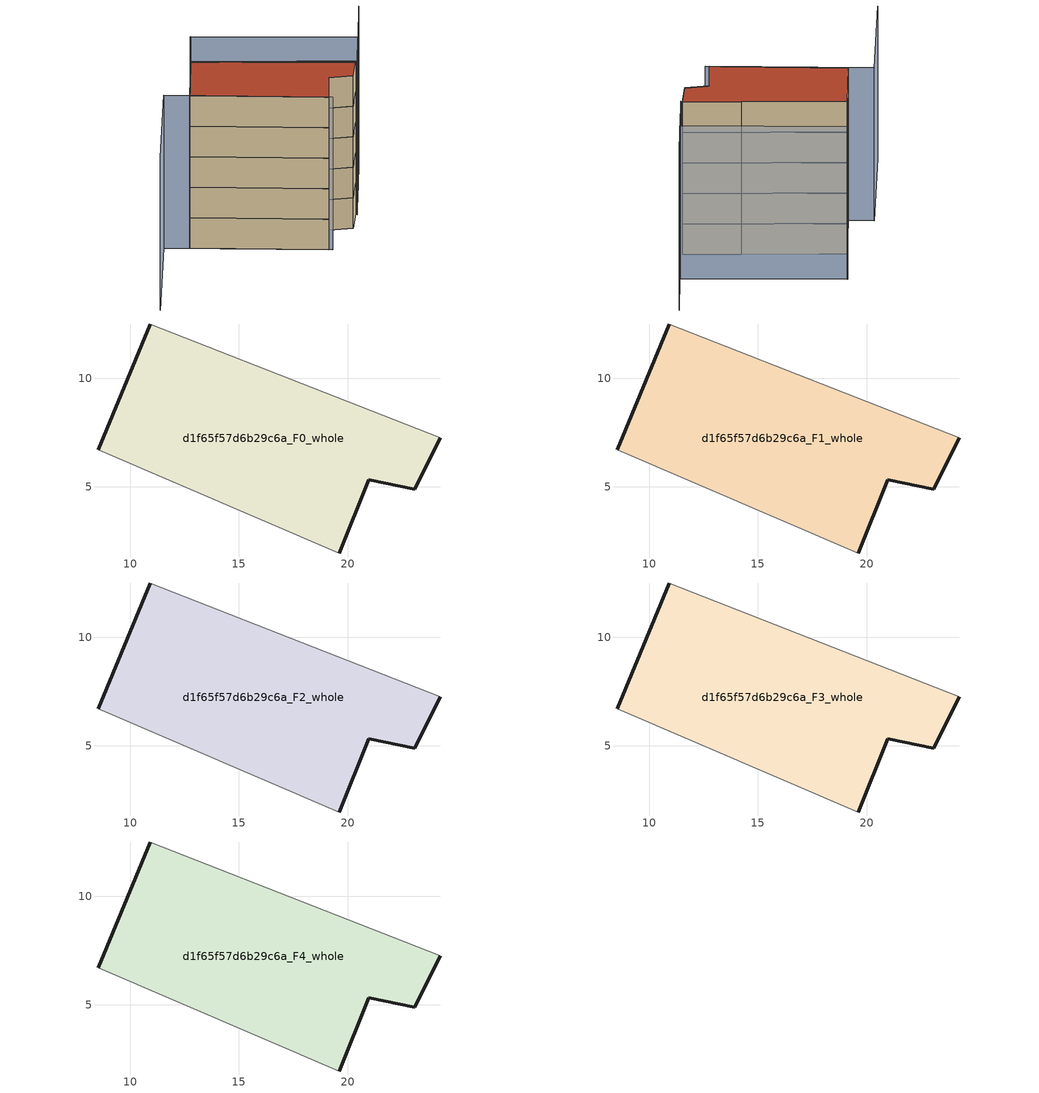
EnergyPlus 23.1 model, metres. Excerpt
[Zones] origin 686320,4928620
d1f65f57d6b29c6a_F0_whole
 floor ground (EU_floor_Construction): 23.09,4.89 24.27,7.26 19.5,9.13 10.93,12.49 8.53,6.7 19.63,1.95 20.97,5.31 z0
 wall outside (EU_wall_Construction): 8.53,6.7 10.93,12.49 / 24.27,7.26 23.09,4.89 20.97,5.31 19.63,1.95 z0:3
 wall adiabatic (EU_wall_Construction): 10.93,12.49 19.5,9.13 24.27,7.26 / 19.63,1.95 8.53,6.7 z0:3
d1f65f57d6b29c6a_F1_whole
 floor to d1f65f57d6b29c6a_F0_whole (EU_floor_Construction): 23.09,4.89 24.27,7.26 19.5,9.13 10.93,12.49 8.53,6.7 19.63,1.95 20.97,5.31 z3
 wall outside (EU_wall_Construction): 8.53,6.7 10.93,12.49 / 24.27,7.26 23.09,4.89 20.97,5.31 19.63,1.95 z3:6
 wall adiabatic (EU_wall_Construction): 10.93,12.49 19.5,9.13 24.27,7.26 / 19.63,1.95 8.53,6.7 z3:6
d1f65f57d6b29c6a_F2_whole
 floor to d1f65f57d6b29c6a_F1_whole (EU_floor_Construction): 23.09,4.89 24.27,7.26 19.5,9.13 10.93,12.49 8.53,6.7 19.63,1.95 20.97,5.31 z6
 wall outside (EU_wall_Construction): 8.53,6.7 10.93,12.49 / 24.27,7.26 23.09,4.89 20.97,5.31 19.63,1.95 z6:9
 wall adiabatic (EU_wall_Construction): 10.93,12.49 19.5,9.13 24.27,7.26 / 19.63,1.95 8.53,6.7 z6:9
d1f65f57d6b29c6a_F3_whole
 floor to d1f65f57d6b29c6a_F2_whole (EU_floor_Construction): 23.09,4.89 24.27,7.26 19.5,9.13 10.93,12.49 8.53,6.7 19.63,1.95 20.97,5.31 z9
 wall outside (EU_wall_Construction): 8.53,6.7 10.93,12.49 / 24.27,7.26 23.09,4.89 20.97,5.31 19.63,1.95 z9:12
 wall adiabatic (EU_wall_Construction): 10.93,12.49 19.5,9.13 24.27,7.26 / 19.63,1.95 8.53,6.7 z9:12
d1f65f57d6b29c6a_F4_whole
 floor to d1f65f57d6b29c6a_F3_whole (EU_floor_Construction): 23.09,4.89 24.27,7.26 19.5,9.13 10.93,12.49 8.53,6.7 19.63,1.95 20.97,5.31 z12
 wall outside (EU_wall_Construction): 8.53,6.7 10.93,12.49 / 24.27,7.26 23.09,4.89 20.97,5.31 19.63,1.95 z12:15
 wall adiabatic (EU_wall_Construction): 10.93,12.49 19.5,9.13 24.27,7.26 / 19.63,1.95 8.53,6.7 z12:15
 roof outside (EU_roof_Construction): 24.27,7.26 23.09,4.89 20.97,5.31 19.63,1.95 8.53,6.7 10.93,12.49 19.5,9.13 z15
shading: 1.91,-2.94 6.42,7.6 / 6.42,7.6 19.91,1.83 / 28.28,16.67 26.09,11.29 / 26.09,11.29 12.6,16.79 / 12.64,16.78 26.06,11.3 / 26.06,11.3 24.31,7.03 / 24.31,7.03 10.89,12.5 / 10.89,12.5 12.64,16.78 z0:15
[Building]
EU S2 Campaign: North Axis=0; Terrain=City; Solar Distribution=FullExterior
[Site:Location]
Bologna: Latitude=44.5; Longitude=11.25; Time Zone=1; Elevation=37
[SizingPeriod:WeatherFileDays]
AnnualSizingPeriod: Begin Month=1; Begin Day of Month=1; End Month=12; End Day of Month=31; Day of Week for Start Day=Monday; Use Weather File Daylight Saving Period=No; Use Weather File Rain and Snow Indicators=No
[MATERIAL]
EU_InternalMass_Material: Roughness=MediumRough; Thickness=0.1; Conductivity=1; Density=1800; Specific Heat=900; Thermal Absorptance=0.9; Solar Absorptance=0.7; Visible Absorptance=0.7
[MATERIAL:NOMASS] Roughness=MediumRough; Thermal Absorptance=0.9; Solar Absorptance=0.7; Visible Absorptance=0.7
Name | Thermal Resistance
EU_wall_NoMass | 0.905828
EU_roof_NoMass | 0.37593
EU_floor_NoMass | 0.67114
[CONSTRUCTION]
EU_wall_Construction: EU_wall_NoMass
EU_roof_Construction: EU_roof_NoMass
EU_floor_Construction: EU_floor_NoMass
EU_InternalMass_Construction: EU_InternalMass_Material
[ZONE] Type=1; Multiplier=1; Ceiling Height=autocalculate; Floor Area=autocalculate; Part of Total Floor Area=Yes
Name | Volume
d1f65f57d6b29c6a_F0_whole | 251.709
d1f65f57d6b29c6a_F1_whole; d1f65f57d6b29c6a_F2_whole; d1f65f57d6b29c6a_F3_whole; d1f65f57d6b29c6a_F4_whole | 251.711
[INTERNALMASS] Construction=EU_InternalMass_Construction; Surface Area=83.9033
Name | Zone or ZoneList
d1f65f57d6b29c6a_F0_whole_EU_InternalMass | d1f65f57d6b29c6a_F0_whole
d1f65f57d6b29c6a_F1_whole_EU_InternalMass | d1f65f57d6b29c6a_F1_whole
d1f65f57d6b29c6a_F2_whole_EU_InternalMass | d1f65f57d6b29c6a_F2_whole
d1f65f57d6b29c6a_F3_whole_EU_InternalMass | d1f65f57d6b29c6a_F3_whole
d1f65f57d6b29c6a_F4_whole_EU_InternalMass | d1f65f57d6b29c6a_F4_whole
[OTHEREQUIPMENT] Fuel Type=Electricity; Design Level Calculation Method=Watts/Area; Power per Zone Floor Area=1; Fraction Latent=0; Fraction Radiant=0; Fraction Lost=0; Carbon Dioxide Generation Rate=0; EndUse Subcategory=EU_Step8_InternalGains
Name | Zone or ZoneList or Space or SpaceList | Schedule
EU_Step8_InternalGain_d1f65f57d6b29c6a_F0_whole_f000 | d1f65f57d6b29c6a_F0_whole | EU_Step8_GainSchedule_d1f65f57d6b29c6a_F0_whole_f000
EU_Step8_InternalGain_d1f65f57d6b29c6a_F1_whole_f000 | d1f65f57d6b29c6a_F1_whole | EU_Step8_GainSchedule_d1f65f57d6b29c6a_F1_whole_f000
EU_Step8_InternalGain_d1f65f57d6b29c6a_F2_whole_f000 | d1f65f57d6b29c6a_F2_whole | EU_Step8_GainSchedule_d1f65f57d6b29c6a_F2_whole_f000
EU_Step8_InternalGain_d1f65f57d6b29c6a_F3_whole_f000 | d1f65f57d6b29c6a_F3_whole | EU_Step8_GainSchedule_d1f65f57d6b29c6a_F3_whole_f000
EU_Step8_InternalGain_d1f65f57d6b29c6a_F4_whole_f000 | d1f65f57d6b29c6a_F4_whole | EU_Step8_GainSchedule_d1f65f57d6b29c6a_F4_whole_f000
[ZONEVENTILATION:DESIGNFLOWRATE] Schedule=EU_AlwaysOn; Design Flow Rate Calculation Method=AirChanges/Hour; Air Changes per Hour=0.73129; Ventilation Type=Natural; Fan Pressure Rise=0; Fan Total Efficiency=1; Constant Term Coefficient=1; Temperature Term Coefficient=0; Velocity Term Coefficient=0; Velocity Squared Term Coefficient=0; Minimum Indoor Temperature=-100; Maximum Indoor Temperature=100; Delta Temperature=-100; Minimum Outdoor Temperature=-100; Maximum Outdoor Temperature=100; Maximum Wind Speed=40
Name | Zone or ZoneList or Space or SpaceList
EU_ConstantAir_d1f65f57d6b29c6a_F0_whole | d1f65f57d6b29c6a_F0_whole
EU_ConstantAir_d1f65f57d6b29c6a_F1_whole | d1f65f57d6b29c6a_F1_whole
EU_ConstantAir_d1f65f57d6b29c6a_F2_whole | d1f65f57d6b29c6a_F2_whole
EU_ConstantAir_d1f65f57d6b29c6a_F3_whole | d1f65f57d6b29c6a_F3_whole
EU_ConstantAir_d1f65f57d6b29c6a_F4_whole | d1f65f57d6b29c6a_F4_whole
[HVACTEMPLATE:THERMOSTAT] Constant Heating Setpoint=20; Constant Cooling Setpoint=50
EU_HeatOnly_d1f65f57d6b29c6a_F0_whole; EU_HeatOnly_d1f65f57d6b29c6a_F1_whole; EU_HeatOnly_d1f65f57d6b29c6a_F2_whole; EU_HeatOnly_d1f65f57d6b29c6a_F3_whole; EU_HeatOnly_d1f65f57d6b29c6a_F4_whole
[HVACTEMPLATE:ZONE:IDEALLOADSAIRSYSTEM] System Availability Schedule=EU_AlwaysOn; Maximum Heating Supply Air Temperature=50; Minimum Cooling Supply Air Temperature=13; Maximum Heating Supply Air Humidity Ratio=0.0156; Minimum Cooling Supply Air Humidity Ratio=0.0077; Heating Limit=NoLimit; Cooling Limit=NoLimit; Heating Availability Schedule=EU_AlwaysOn; Cooling Availability Schedule=EU_CoolingOff; Dehumidification Control Type=ConstantSensibleHeatRatio; Cooling Sensible Heat Ratio=0.7; Dehumidification Setpoint=60; Humidification Control Type=None; Humidification Setpoint=30; Outdoor Air Method=None; Outdoor Air Flow Rate per Person=0.00944; Outdoor Air Flow Rate per Zone Floor Area=0; Outdoor Air Flow Rate per Zone=0; Demand Controlled Ventilation Type=None; Outdoor Air Economizer Type=NoEconomizer; Heat Recovery Type=None; Sensible Heat Recovery Effectiveness=0.7; Latent Heat Recovery Effectiveness=0.65
Name | Template Thermostat
d1f65f57d6b29c6a_F0_whole | EU_HeatOnly_d1f65f57d6b29c6a_F0_whole
d1f65f57d6b29c6a_F1_whole | EU_HeatOnly_d1f65f57d6b29c6a_F1_whole
d1f65f57d6b29c6a_F2_whole | EU_HeatOnly_d1f65f57d6b29c6a_F2_whole
d1f65f57d6b29c6a_F3_whole | EU_HeatOnly_d1f65f57d6b29c6a_F3_whole
d1f65f57d6b29c6a_F4_whole | EU_HeatOnly_d1f65f57d6b29c6a_F4_whole
[SIZING:ZONE] Zone Cooling Design Supply Air Temperature Input Method=SupplyAirTemperature; Zone Cooling Design Supply Air Temperature=13; Zone Heating Design Supply Air Temperature Input Method=SupplyAirTemperature; Zone Heating Design Supply Air Temperature=50; Zone Cooling Design Supply Air Humidity Ratio=0.008; Zone Heating Design Supply Air Humidity Ratio=0.008; Cooling Design Air Flow Method=DesignDay; Cooling Design Air Flow Rate=0; Cooling Minimum Air Flow per Zone Floor Area=0.000762; Cooling Minimum Air Flow=0; Cooling Minimum Air Flow Fraction=0.2; Heating Design Air Flow Method=DesignDay; Heating Design Air Flow Rate=0; Heating Maximum Air Flow per Zone Floor Area=0.002032; Heating Maximum Air Flow=0.141576; Heating Maximum Air Flow Fraction=0.3; Account for Dedicated Outdoor Air System=No; Dedicated Outdoor Air System Control Strategy=NeutralSupplyAir; Dedicated Outdoor Air Low Setpoint Temperature for Design=autosize; Dedicated Outdoor Air High Setpoint Temperature for Design=autosize; Zone Load Sizing Method=Sensible Load Only No Latent Load; Zone Latent Cooling Design Supply Air Humidity Ratio Input Method=HumidityRatioDifference; Zone Cooling Design Supply Air Humidity Ratio Difference=0.005; Zone Latent Heating Design Supply Air Humidity Ratio Input Method=HumidityRatioDifference; Zone Humidification Design Supply Air Humidity Ratio Difference=0.005
d1f65f57d6b29c6a_F0_whole; d1f65f57d6b29c6a_F1_whole; d1f65f57d6b29c6a_F2_whole; d1f65f57d6b29c6a_F3_whole; d1f65f57d6b29c6a_F4_whole
[SCHEDULE:CONSTANT]
Name | Hourly Value
EU_AlwaysOn | 1
EU_CoolingOff | 0
[SCHEDULE:FILE] Column Number=1; Rows to Skip at Top=0; Number of Hours of Data=8760; Column Separator=Comma; Interpolate to Timestep=No; Minutes per Item=60; Adjust Schedule for Daylight Savings=Yes
Name | File
EU_Step8_GainSchedule_d1f65f57d6b29c6a_F0_whole_f000 | ../../schedules/d1f65f57d6b29c6a/d1f65f57d6b29c6a_F0_whole_f000_gain.csv
EU_Step8_GainSchedule_d1f65f57d6b29c6a_F1_whole_f000 | ../../schedules/d1f65f57d6b29c6a/d1f65f57d6b29c6a_F1_whole_f000_gain.csv
EU_Step8_GainSchedule_d1f65f57d6b29c6a_F2_whole_f000 | ../../schedules/d1f65f57d6b29c6a/d1f65f57d6b29c6a_F2_whole_f000_gain.csv
EU_Step8_GainSchedule_d1f65f57d6b29c6a_F3_whole_f000 | ../../schedules/d1f65f57d6b29c6a/d1f65f57d6b29c6a_F3_whole_f000_gain.csv
EU_Step8_GainSchedule_d1f65f57d6b29c6a_F4_whole_f000 | ../../schedules/d1f65f57d6b29c6a/d1f65f57d6b29c6a_F4_whole_f000_gain.csv
